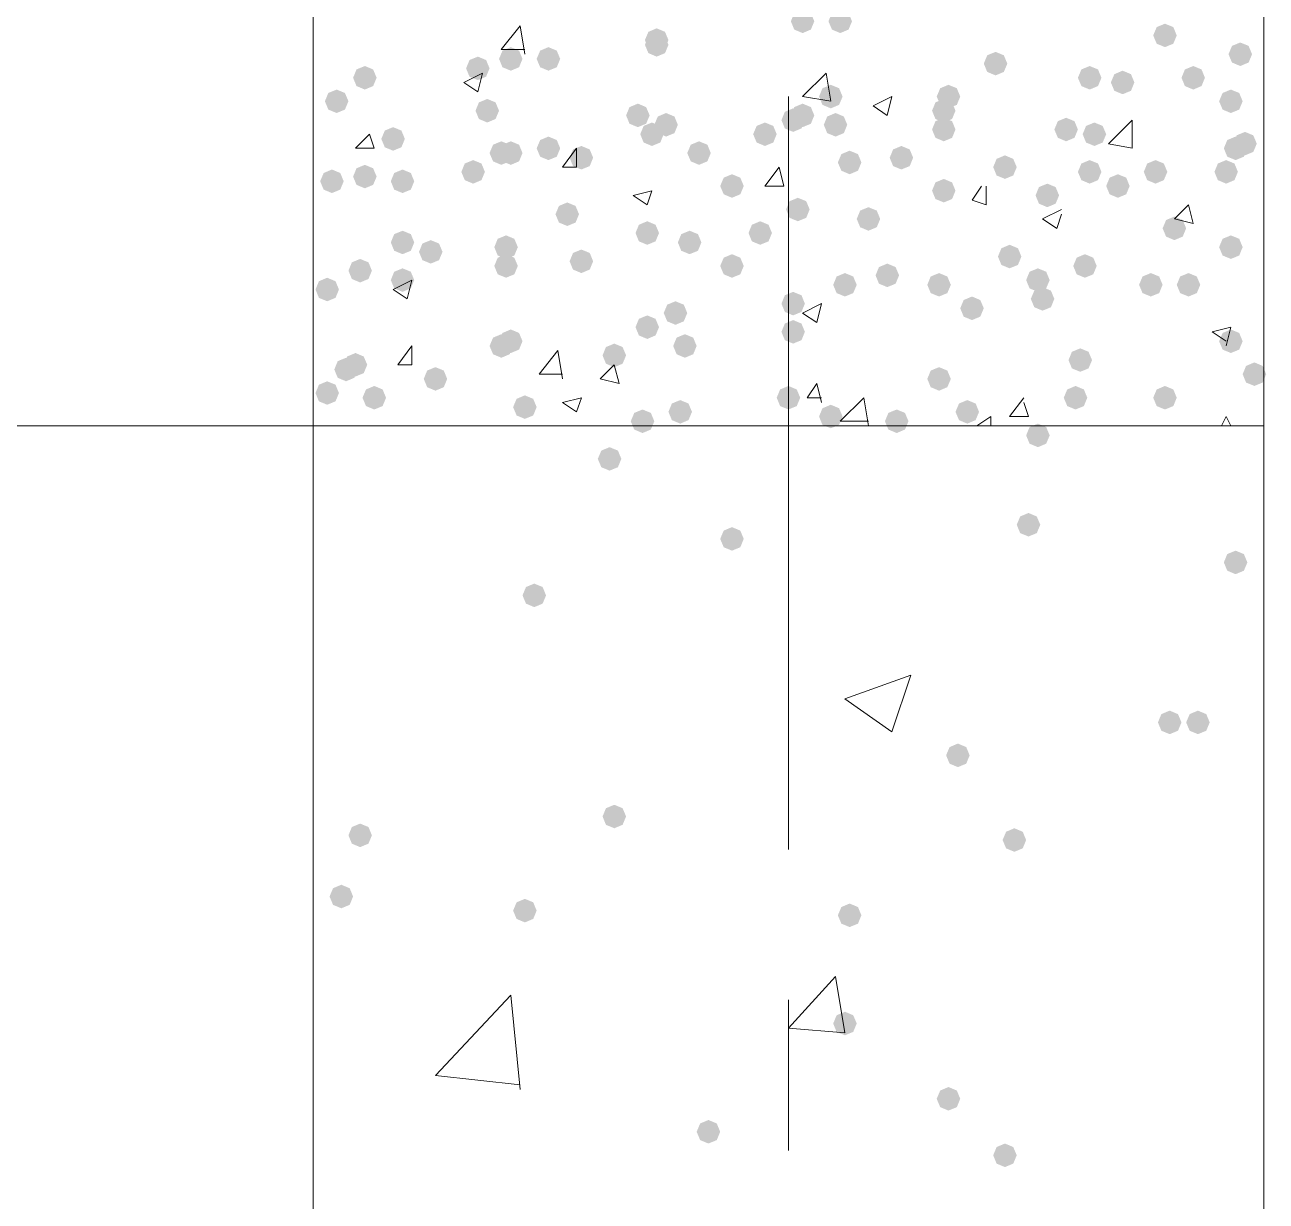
# Model space of a CAD drawing. Header units: millimetres. Extents: x 29 to 95071, y 20 to 67221.
# Drawn here: x 21604 to 22911, y 45487 to 46726 of the extents above; entities that cross this region are included whole.
import ezdxf

# ---------------------------------------------------------------- set-up
doc = ezdxf.new("R2010")
doc.units = ezdxf.units.MM

msp = doc.modelspace()

# ---------------------------------------------------------------- hatches: boundary and pattern name
h = msp.add_hatch(color=7)
h.dxf.hatch_style = 2
h.paths.add_polyline_path([(22422.8, 46717.8), (22414, 46721.5), (22410.4, 46730.2), (22414, 46739), (22422.8, 46742.6), (22431.5, 46739), (22435.1, 46730.2), (22431.5, 46721.5)])
h = msp.add_hatch(color=7)
h.dxf.hatch_style = 2
h.paths.add_polyline_path([(22462.4, 46717.8), (22453.7, 46721.5), (22450, 46730.2), (22453.7, 46739), (22462.4, 46742.6), (22471.2, 46739), (22474.8, 46730.2), (22471.2, 46721.5)])
h = msp.add_hatch(color=7)
h.dxf.hatch_style = 2
h.paths.add_polyline_path([(22269.1, 46698), (22260.4, 46701.6), (22256.7, 46710.4), (22260.4, 46719.1), (22269.1, 46722.8), (22277.9, 46719.1), (22281.5, 46710.4), (22277.9, 46701.6)])
h = msp.add_hatch(color=7)
h.dxf.hatch_style = 2
h.paths.add_polyline_path([(22804.4, 46703), (22795.7, 46706.6), (22792, 46715.3), (22795.7, 46724.1), (22804.4, 46727.7), (22813.2, 46724.1), (22816.8, 46715.3), (22813.2, 46706.6)])
h = msp.add_hatch(color=7)
h.dxf.hatch_style = 2
h.paths.add_polyline_path([(22269.1, 46693), (22260.4, 46696.7), (22256.7, 46705.4), (22260.4, 46714.2), (22269.1, 46717.8), (22277.9, 46714.2), (22281.5, 46705.4), (22277.9, 46696.7)])
h = msp.add_hatch(color=7)
h.dxf.hatch_style = 2
h.paths.add_polyline_path([(22115.5, 46678.2), (22106.7, 46681.8), (22103.1, 46690.6), (22106.7, 46699.3), (22115.5, 46703), (22124.2, 46699.3), (22127.8, 46690.6), (22124.2, 46681.8)])
h = msp.add_hatch(color=7)
h.dxf.hatch_style = 2
h.paths.add_polyline_path([(22155.1, 46678.2), (22146.4, 46681.8), (22142.7, 46690.6), (22146.4, 46699.3), (22155.1, 46703), (22163.9, 46699.3), (22167.5, 46690.6), (22163.9, 46681.8)])
h = msp.add_hatch(color=7)
h.dxf.hatch_style = 2
h.paths.add_polyline_path([(22626, 46673.2), (22617.2, 46676.9), (22613.6, 46685.6), (22617.2, 46694.4), (22626, 46698), (22634.7, 46694.4), (22638.4, 46685.6), (22634.7, 46676.9)])
h = msp.add_hatch(color=7)
h.dxf.hatch_style = 2
h.paths.add_polyline_path([(22883.7, 46683.1), (22875, 46686.8), (22871.3, 46695.5), (22875, 46704.3), (22883.7, 46707.9), (22892.5, 46704.3), (22896.1, 46695.5), (22892.5, 46686.8)])
h = msp.add_hatch(color=7)
h.dxf.hatch_style = 2
h.paths.add_polyline_path([(22080.8, 46668.3), (22072, 46671.9), (22068.4, 46680.6), (22072, 46689.4), (22080.8, 46693), (22089.5, 46689.4), (22093.1, 46680.6), (22089.5, 46671.9)])
h = msp.add_hatch(color=7)
h.dxf.hatch_style = 2
h.paths.add_polyline_path([(21961.8, 46658.3), (21953, 46662), (21949.4, 46670.7), (21953, 46679.5), (21961.8, 46683.1), (21970.5, 46679.5), (21974.2, 46670.7), (21970.5, 46662)])
h = msp.add_hatch(color=7)
h.dxf.hatch_style = 2
h.paths.add_polyline_path([(22725.1, 46658.3), (22716.4, 46662), (22712.7, 46670.7), (22716.4, 46679.5), (22725.1, 46683.1), (22733.9, 46679.5), (22737.5, 46670.7), (22733.9, 46662)])
h = msp.add_hatch(color=7)
h.dxf.hatch_style = 2
h.paths.add_polyline_path([(22759.8, 46653.4), (22751.1, 46657), (22747.4, 46665.8), (22751.1, 46674.5), (22759.8, 46678.2), (22768.6, 46674.5), (22772.2, 46665.8), (22768.6, 46657)])
h = msp.add_hatch(color=7)
h.dxf.hatch_style = 2
h.paths.add_polyline_path([(22834.2, 46658.3), (22825.4, 46662), (22821.8, 46670.7), (22825.4, 46679.5), (22834.2, 46683.1), (22842.9, 46679.5), (22846.5, 46670.7), (22842.9, 46662)])
h = msp.add_hatch(color=7)
h.dxf.hatch_style = 2
h.paths.add_polyline_path([(21932.1, 46633.6), (21923.3, 46637.2), (21919.7, 46646), (21923.3, 46654.7), (21932.1, 46658.3), (21940.8, 46654.7), (21944.5, 46646), (21940.8, 46637.2)])
h = msp.add_hatch(color=7)
h.dxf.hatch_style = 2
h.paths.add_polyline_path([(22452.5, 46638.5), (22443.7, 46642.2), (22440.1, 46650.9), (22443.7, 46659.7), (22452.5, 46663.3), (22461.2, 46659.7), (22464.9, 46650.9), (22461.2, 46642.2)])
h = msp.add_hatch(color=7)
h.dxf.hatch_style = 2
h.paths.add_polyline_path([(22576.4, 46638.5), (22567.7, 46642.2), (22564, 46650.9), (22567.7, 46659.7), (22576.4, 46663.3), (22585.2, 46659.7), (22588.8, 46650.9), (22585.2, 46642.2)])
h = msp.add_hatch(color=7)
h.dxf.hatch_style = 2
h.paths.add_polyline_path([(22873.8, 46633.6), (22865.1, 46637.2), (22861.4, 46646), (22865.1, 46654.7), (22873.8, 46658.3), (22882.6, 46654.7), (22886.2, 46646), (22882.6, 46637.2)])
h = msp.add_hatch(color=7)
h.dxf.hatch_style = 2
h.paths.add_polyline_path([(22090.7, 46623.6), (22081.9, 46627.3), (22078.3, 46636), (22081.9, 46644.8), (22090.7, 46648.4), (22099.4, 46644.8), (22103.1, 46636), (22099.4, 46627.3)])
h = msp.add_hatch(color=7)
h.dxf.hatch_style = 2
h.paths.add_polyline_path([(22571.5, 46623.6), (22562.7, 46627.3), (22559.1, 46636), (22562.7, 46644.8), (22571.5, 46648.4), (22580.2, 46644.8), (22583.8, 46636), (22580.2, 46627.3)])
h = msp.add_hatch(color=7)
h.dxf.hatch_style = 2
h.paths.add_polyline_path([(22249.3, 46618.7), (22240.5, 46622.3), (22236.9, 46631.1), (22240.5, 46639.8), (22249.3, 46643.5), (22258, 46639.8), (22261.7, 46631.1), (22258, 46622.3)])
h = msp.add_hatch(color=7)
h.dxf.hatch_style = 2
h.paths.add_polyline_path([(22279, 46608.8), (22270.3, 46612.4), (22266.6, 46621.2), (22270.3, 46629.9), (22279, 46633.6), (22287.8, 46629.9), (22291.4, 46621.2), (22287.8, 46612.4)])
h = msp.add_hatch(color=7)
h.dxf.hatch_style = 2
h.paths.add_polyline_path([(22412.8, 46613.7), (22404.1, 46617.4), (22400.5, 46626.1), (22404.1, 46634.9), (22412.8, 46638.5), (22421.6, 46634.9), (22425.2, 46626.1), (22421.6, 46617.4)])
h = msp.add_hatch(color=7)
h.dxf.hatch_style = 2
h.paths.add_polyline_path([(22422.8, 46618.7), (22414, 46622.3), (22410.4, 46631.1), (22414, 46639.8), (22422.8, 46643.5), (22431.5, 46639.8), (22435.1, 46631.1), (22431.5, 46622.3)])
h = msp.add_hatch(color=7)
h.dxf.hatch_style = 2
h.paths.add_polyline_path([(22457.5, 46608.8), (22448.7, 46612.4), (22445.1, 46621.2), (22448.7, 46629.9), (22457.5, 46633.6), (22466.2, 46629.9), (22469.8, 46621.2), (22466.2, 46612.4)])
h = msp.add_hatch(color=7)
h.dxf.hatch_style = 2
h.paths.add_polyline_path([(21991.5, 46593.9), (21982.8, 46597.5), (21979.1, 46606.3), (21982.8, 46615.1), (21991.5, 46618.7), (22000.3, 46615.1), (22003.9, 46606.3), (22000.3, 46597.5)])
h = msp.add_hatch(color=7)
h.dxf.hatch_style = 2
h.paths.add_polyline_path([(22264.1, 46598.9), (22255.4, 46602.5), (22251.8, 46611.3), (22255.4, 46620), (22264.1, 46623.6), (22272.9, 46620), (22276.5, 46611.3), (22272.9, 46602.5)])
h = msp.add_hatch(color=7)
h.dxf.hatch_style = 2
h.paths.add_polyline_path([(22383.1, 46598.9), (22374.4, 46602.5), (22370.7, 46611.3), (22374.4, 46620), (22383.1, 46623.6), (22391.9, 46620), (22395.5, 46611.3), (22391.9, 46602.5)])
h = msp.add_hatch(color=7)
h.dxf.hatch_style = 2
h.paths.add_polyline_path([(22571.5, 46603.8), (22562.7, 46607.5), (22559.1, 46616.2), (22562.7, 46625), (22571.5, 46628.6), (22580.2, 46625), (22583.8, 46616.2), (22580.2, 46607.5)])
h = msp.add_hatch(color=7)
h.dxf.hatch_style = 2
h.paths.add_polyline_path([(22700.3, 46603.8), (22691.6, 46607.5), (22687.9, 46616.2), (22691.6, 46625), (22700.3, 46628.6), (22709.1, 46625), (22712.7, 46616.2), (22709.1, 46607.5)])
h = msp.add_hatch(color=7)
h.dxf.hatch_style = 2
h.paths.add_polyline_path([(22730.1, 46598.9), (22721.3, 46602.5), (22717.7, 46611.3), (22721.3, 46620), (22730.1, 46623.6), (22738.8, 46620), (22742.5, 46611.3), (22738.8, 46602.5)])
h = msp.add_hatch(color=7)
h.dxf.hatch_style = 2
h.paths.add_polyline_path([(22155.1, 46584), (22146.4, 46587.6), (22142.7, 46596.4), (22146.4, 46605.1), (22155.1, 46608.8), (22163.9, 46605.1), (22167.5, 46596.4), (22163.9, 46587.6)])
h = msp.add_hatch(color=7)
h.dxf.hatch_style = 2
h.paths.add_polyline_path([(22878.8, 46584), (22870, 46587.6), (22866.4, 46596.4), (22870, 46605.1), (22878.8, 46608.8), (22887.5, 46605.1), (22891.2, 46596.4), (22887.5, 46587.6)])
h = msp.add_hatch(color=7)
h.dxf.hatch_style = 2
h.paths.add_polyline_path([(22888.7, 46589), (22879.9, 46592.6), (22876.3, 46601.3), (22879.9, 46610.1), (22888.7, 46613.7), (22897.4, 46610.1), (22901.1, 46601.3), (22897.4, 46592.6)])
h = msp.add_hatch(color=7)
h.dxf.hatch_style = 2
h.paths.add_polyline_path([(22105.5, 46579), (22096.8, 46582.7), (22093.1, 46591.4), (22096.8, 46600.2), (22105.5, 46603.8), (22114.3, 46600.2), (22117.9, 46591.4), (22114.3, 46582.7)])
h = msp.add_hatch(color=7)
h.dxf.hatch_style = 2
h.paths.add_polyline_path([(22115.5, 46579), (22106.7, 46582.7), (22103.1, 46591.4), (22106.7, 46600.2), (22115.5, 46603.8), (22124.2, 46600.2), (22127.8, 46591.4), (22124.2, 46582.7)])
h = msp.add_hatch(color=7)
h.dxf.hatch_style = 2
h.paths.add_polyline_path([(22189.8, 46574.1), (22181, 46577.7), (22177.4, 46586.5), (22181, 46595.2), (22189.8, 46598.9), (22198.6, 46595.2), (22202.2, 46586.5), (22198.6, 46577.7)])
h = msp.add_hatch(color=7)
h.dxf.hatch_style = 2
h.paths.add_polyline_path([(22313.7, 46579), (22305, 46582.7), (22301.3, 46591.4), (22305, 46600.2), (22313.7, 46603.8), (22322.5, 46600.2), (22326.1, 46591.4), (22322.5, 46582.7)])
h = msp.add_hatch(color=7)
h.dxf.hatch_style = 2
h.paths.add_polyline_path([(22472.3, 46569.1), (22463.6, 46572.8), (22459.9, 46581.5), (22463.6, 46590.3), (22472.3, 46593.9), (22481.1, 46590.3), (22484.7, 46581.5), (22481.1, 46572.8)])
h = msp.add_hatch(color=7)
h.dxf.hatch_style = 2
h.paths.add_polyline_path([(22526.8, 46574.1), (22518.1, 46577.7), (22514.5, 46586.5), (22518.1, 46595.2), (22526.8, 46598.9), (22535.6, 46595.2), (22539.2, 46586.5), (22535.6, 46577.7)])
h = msp.add_hatch(color=7)
h.dxf.hatch_style = 2
h.paths.add_polyline_path([(21961.8, 46554.3), (21953, 46557.9), (21949.4, 46566.6), (21953, 46575.4), (21961.8, 46579), (21970.5, 46575.4), (21974.2, 46566.6), (21970.5, 46557.9)])
h = msp.add_hatch(color=7)
h.dxf.hatch_style = 2
h.paths.add_polyline_path([(22075.8, 46559.2), (22067, 46562.9), (22063.4, 46571.6), (22067, 46580.4), (22075.8, 46584), (22084.6, 46580.4), (22088.2, 46571.6), (22084.6, 46562.9)])
h = msp.add_hatch(color=7)
h.dxf.hatch_style = 2
h.paths.add_polyline_path([(22635.9, 46564.2), (22627.1, 46567.8), (22623.5, 46576.6), (22627.1, 46585.3), (22635.9, 46589), (22644.6, 46585.3), (22648.3, 46576.6), (22644.6, 46567.8)])
h = msp.add_hatch(color=7)
h.dxf.hatch_style = 2
h.paths.add_polyline_path([(22725.1, 46559.2), (22716.4, 46562.9), (22712.7, 46571.6), (22716.4, 46580.4), (22725.1, 46584), (22733.9, 46580.4), (22737.5, 46571.6), (22733.9, 46562.9)])
h = msp.add_hatch(color=7)
h.dxf.hatch_style = 2
h.paths.add_polyline_path([(22794.5, 46559.2), (22785.7, 46562.9), (22782.1, 46571.6), (22785.7, 46580.4), (22794.5, 46584), (22803.2, 46580.4), (22806.9, 46571.6), (22803.2, 46562.9)])
h = msp.add_hatch(color=7)
h.dxf.hatch_style = 2
h.paths.add_polyline_path([(22868.8, 46559.2), (22860.1, 46562.9), (22856.5, 46571.6), (22860.1, 46580.4), (22868.8, 46584), (22877.6, 46580.4), (22881.2, 46571.6), (22877.6, 46562.9)])
h = msp.add_hatch(color=7)
h.dxf.hatch_style = 2
h.paths.add_polyline_path([(21927.1, 46549.3), (21918.4, 46552.9), (21914.7, 46561.7), (21918.4, 46570.4), (21927.1, 46574.1), (21935.9, 46570.4), (21939.5, 46561.7), (21935.9, 46552.9)])
h = msp.add_hatch(color=7)
h.dxf.hatch_style = 2
h.paths.add_polyline_path([(22001.5, 46549.3), (21992.7, 46552.9), (21989.1, 46561.7), (21992.7, 46570.4), (22001.5, 46574.1), (22010.2, 46570.4), (22013.8, 46561.7), (22010.2, 46552.9)])
h = msp.add_hatch(color=7)
h.dxf.hatch_style = 2
h.paths.add_polyline_path([(22348.4, 46544.3), (22339.7, 46548), (22336, 46556.7), (22339.7, 46565.5), (22348.4, 46569.1), (22357.2, 46565.5), (22360.8, 46556.7), (22357.2, 46548)])
h = msp.add_hatch(color=7)
h.dxf.hatch_style = 2
h.paths.add_polyline_path([(22754.8, 46544.3), (22746.1, 46548), (22742.5, 46556.7), (22746.1, 46565.5), (22754.8, 46569.1), (22763.6, 46565.5), (22767.2, 46556.7), (22763.6, 46548)])
h = msp.add_hatch(color=7)
h.dxf.hatch_style = 2
h.paths.add_polyline_path([(22571.5, 46539.4), (22562.7, 46543), (22559.1, 46551.8), (22562.7, 46560.5), (22571.5, 46564.2), (22580.2, 46560.5), (22583.8, 46551.8), (22580.2, 46543)])
h = msp.add_hatch(color=7)
h.dxf.hatch_style = 2
h.paths.add_polyline_path([(22680.5, 46534.4), (22671.7, 46538.1), (22668.1, 46546.8), (22671.7, 46555.6), (22680.5, 46559.2), (22689.2, 46555.6), (22692.9, 46546.8), (22689.2, 46538.1)])
h = msp.add_hatch(color=7)
h.dxf.hatch_style = 2
h.paths.add_polyline_path([(22417.8, 46519.6), (22409, 46523.2), (22405.4, 46532), (22409, 46540.7), (22417.8, 46544.3), (22426.6, 46540.7), (22430.2, 46532), (22426.6, 46523.2)])
h = msp.add_hatch(color=7)
h.dxf.hatch_style = 2
h.paths.add_polyline_path([(22174.9, 46514.6), (22166.2, 46518.2), (22162.5, 46527), (22166.2, 46535.7), (22174.9, 46539.4), (22183.7, 46535.7), (22187.3, 46527), (22183.7, 46518.2)])
h = msp.add_hatch(color=7)
h.dxf.hatch_style = 2
h.paths.add_polyline_path([(22492.1, 46509.6), (22483.4, 46513.3), (22479.8, 46522), (22483.4, 46530.8), (22492.1, 46534.4), (22500.9, 46530.8), (22504.5, 46522), (22500.9, 46513.3)])
h = msp.add_hatch(color=7)
h.dxf.hatch_style = 2
h.paths.add_polyline_path([(22259.2, 46494.8), (22250.4, 46498.4), (22246.8, 46507.2), (22250.4, 46515.9), (22259.2, 46519.6), (22267.9, 46515.9), (22271.6, 46507.2), (22267.9, 46498.4)])
h = msp.add_hatch(color=7)
h.dxf.hatch_style = 2
h.paths.add_polyline_path([(22378.1, 46494.8), (22369.4, 46498.4), (22365.8, 46507.2), (22369.4, 46515.9), (22378.1, 46519.6), (22386.9, 46515.9), (22390.5, 46507.2), (22386.9, 46498.4)])
h = msp.add_hatch(color=7)
h.dxf.hatch_style = 2
h.paths.add_polyline_path([(22814.3, 46499.7), (22805.6, 46503.4), (22801.9, 46512.1), (22805.6, 46520.9), (22814.3, 46524.5), (22823.1, 46520.9), (22826.7, 46512.1), (22823.1, 46503.4)])
h = msp.add_hatch(color=7)
h.dxf.hatch_style = 2
h.paths.add_polyline_path([(22001.5, 46484.9), (21992.7, 46488.5), (21989.1, 46497.3), (21992.7, 46506), (22001.5, 46509.6), (22010.2, 46506), (22013.8, 46497.3), (22010.2, 46488.5)])
h = msp.add_hatch(color=7)
h.dxf.hatch_style = 2
h.paths.add_polyline_path([(22110.5, 46479.9), (22101.7, 46483.5), (22098.1, 46492.3), (22101.7, 46501.1), (22110.5, 46504.7), (22119.2, 46501.1), (22122.9, 46492.3), (22119.2, 46483.5)])
h = msp.add_hatch(color=7)
h.dxf.hatch_style = 2
h.paths.add_polyline_path([(22303.8, 46484.9), (22295, 46488.5), (22291.4, 46497.3), (22295, 46506), (22303.8, 46509.6), (22312.6, 46506), (22316.2, 46497.3), (22312.6, 46488.5)])
h = msp.add_hatch(color=7)
h.dxf.hatch_style = 2
h.paths.add_polyline_path([(22873.8, 46479.9), (22865.1, 46483.5), (22861.4, 46492.3), (22865.1, 46501.1), (22873.8, 46504.7), (22882.6, 46501.1), (22886.2, 46492.3), (22882.6, 46483.5)])
h = msp.add_hatch(color=7)
h.dxf.hatch_style = 2
h.paths.add_polyline_path([(22031.2, 46475), (22022.4, 46478.6), (22018.8, 46487.3), (22022.4, 46496.1), (22031.2, 46499.7), (22039.9, 46496.1), (22043.6, 46487.3), (22039.9, 46478.6)])
h = msp.add_hatch(color=7)
h.dxf.hatch_style = 2
h.paths.add_polyline_path([(22189.8, 46465), (22181, 46468.7), (22177.4, 46477.4), (22181, 46486.2), (22189.8, 46489.8), (22198.6, 46486.2), (22202.2, 46477.4), (22198.6, 46468.7)])
h = msp.add_hatch(color=7)
h.dxf.hatch_style = 2
h.paths.add_polyline_path([(22640.8, 46470), (22632.1, 46473.6), (22628.5, 46482.4), (22632.1, 46491.1), (22640.8, 46494.8), (22649.6, 46491.1), (22653.2, 46482.4), (22649.6, 46473.6)])
h = msp.add_hatch(color=7)
h.dxf.hatch_style = 2
h.paths.add_polyline_path([(21956.8, 46455.1), (21948.1, 46458.8), (21944.5, 46467.5), (21948.1, 46476.3), (21956.8, 46479.9), (21965.6, 46476.3), (21969.2, 46467.5), (21965.6, 46458.8)])
h = msp.add_hatch(color=7)
h.dxf.hatch_style = 2
h.paths.add_polyline_path([(22110.5, 46460.1), (22101.7, 46463.7), (22098.1, 46472.5), (22101.7, 46481.2), (22110.5, 46484.9), (22119.2, 46481.2), (22122.9, 46472.5), (22119.2, 46463.7)])
h = msp.add_hatch(color=7)
h.dxf.hatch_style = 2
h.paths.add_polyline_path([(22348.4, 46460.1), (22339.7, 46463.7), (22336, 46472.5), (22339.7, 46481.2), (22348.4, 46484.9), (22357.2, 46481.2), (22360.8, 46472.5), (22357.2, 46463.7)])
h = msp.add_hatch(color=7)
h.dxf.hatch_style = 2
h.paths.add_polyline_path([(22512, 46450.2), (22503.2, 46453.8), (22499.6, 46462.6), (22503.2, 46471.3), (22512, 46475), (22520.7, 46471.3), (22524.4, 46462.6), (22520.7, 46453.8)])
h = msp.add_hatch(color=7)
h.dxf.hatch_style = 2
h.paths.add_polyline_path([(22720.1, 46460.1), (22711.4, 46463.7), (22707.8, 46472.5), (22711.4, 46481.2), (22720.1, 46484.9), (22728.9, 46481.2), (22732.5, 46472.5), (22728.9, 46463.7)])
h = msp.add_hatch(color=7)
h.dxf.hatch_style = 2
h.paths.add_polyline_path([(22001.5, 46445.2), (21992.7, 46448.9), (21989.1, 46457.6), (21992.7, 46466.4), (22001.5, 46470), (22010.2, 46466.4), (22013.8, 46457.6), (22010.2, 46448.9)])
h = msp.add_hatch(color=7)
h.dxf.hatch_style = 2
h.paths.add_polyline_path([(22467.4, 46440.3), (22458.6, 46443.9), (22455, 46452.6), (22458.6, 46461.4), (22467.4, 46465), (22476.1, 46461.4), (22479.8, 46452.6), (22476.1, 46443.9)])
h = msp.add_hatch(color=7)
h.dxf.hatch_style = 2
h.paths.add_polyline_path([(22566.5, 46440.3), (22557.7, 46443.9), (22554.1, 46452.6), (22557.7, 46461.4), (22566.5, 46465), (22575.2, 46461.4), (22578.9, 46452.6), (22575.2, 46443.9)])
h = msp.add_hatch(color=7)
h.dxf.hatch_style = 2
h.paths.add_polyline_path([(22670.6, 46445.2), (22661.8, 46448.9), (22658.2, 46457.6), (22661.8, 46466.4), (22670.6, 46470), (22679.3, 46466.4), (22683, 46457.6), (22679.3, 46448.9)])
h = msp.add_hatch(color=7)
h.dxf.hatch_style = 2
h.paths.add_polyline_path([(22789.5, 46440.3), (22780.8, 46443.9), (22777.1, 46452.6), (22780.8, 46461.4), (22789.5, 46465), (22798.3, 46461.4), (22801.9, 46452.6), (22798.3, 46443.9)])
h = msp.add_hatch(color=7)
h.dxf.hatch_style = 2
h.paths.add_polyline_path([(22829.2, 46440.3), (22820.4, 46443.9), (22816.8, 46452.6), (22820.4, 46461.4), (22829.2, 46465), (22837.9, 46461.4), (22841.6, 46452.6), (22837.9, 46443.9)])
h = msp.add_hatch(color=7)
h.dxf.hatch_style = 2
h.paths.add_polyline_path([(21922.1, 46435.3), (21913.4, 46438.9), (21909.8, 46447.7), (21913.4, 46456.4), (21922.1, 46460.1), (21930.9, 46456.4), (21934.5, 46447.7), (21930.9, 46438.9)])
h = msp.add_hatch(color=7)
h.dxf.hatch_style = 2
h.paths.add_polyline_path([(22675.5, 46425.4), (22666.8, 46429), (22663.1, 46437.8), (22666.8, 46446.5), (22675.5, 46450.2), (22684.3, 46446.5), (22687.9, 46437.8), (22684.3, 46429)])
h = msp.add_hatch(color=7)
h.dxf.hatch_style = 2
h.paths.add_polyline_path([(22288.9, 46410.5), (22280.2, 46414.2), (22276.5, 46422.9), (22280.2, 46431.7), (22288.9, 46435.3), (22297.7, 46431.7), (22301.3, 46422.9), (22297.7, 46414.2)])
h = msp.add_hatch(color=7)
h.dxf.hatch_style = 2
h.paths.add_polyline_path([(22412.8, 46420.4), (22404.1, 46424.1), (22400.5, 46432.8), (22404.1, 46441.6), (22412.8, 46445.2), (22421.6, 46441.6), (22425.2, 46432.8), (22421.6, 46424.1)])
h = msp.add_hatch(color=7)
h.dxf.hatch_style = 2
h.paths.add_polyline_path([(22601.2, 46415.5), (22592.4, 46419.1), (22588.8, 46427.9), (22592.4, 46436.6), (22601.2, 46440.3), (22609.9, 46436.6), (22613.6, 46427.9), (22609.9, 46419.1)])
h = msp.add_hatch(color=7)
h.dxf.hatch_style = 2
h.paths.add_polyline_path([(22259.2, 46395.6), (22250.4, 46399.3), (22246.8, 46408), (22250.4, 46416.8), (22259.2, 46420.4), (22267.9, 46416.8), (22271.6, 46408), (22267.9, 46399.3)])
h = msp.add_hatch(color=7)
h.dxf.hatch_style = 2
h.paths.add_polyline_path([(22412.8, 46390.7), (22404.1, 46394.3), (22400.5, 46403.1), (22404.1, 46411.8), (22412.8, 46415.5), (22421.6, 46411.8), (22425.2, 46403.1), (22421.6, 46394.3)])
h = msp.add_hatch(color=7)
h.dxf.hatch_style = 2
h.paths.add_polyline_path([(22105.5, 46375.8), (22096.8, 46379.5), (22093.1, 46388.2), (22096.8, 46397), (22105.5, 46400.6), (22114.3, 46397), (22117.9, 46388.2), (22114.3, 46379.5)])
h = msp.add_hatch(color=7)
h.dxf.hatch_style = 2
h.paths.add_polyline_path([(22115.5, 46380.8), (22106.7, 46384.4), (22103.1, 46393.2), (22106.7, 46401.9), (22115.5, 46405.6), (22124.2, 46401.9), (22127.8, 46393.2), (22124.2, 46384.4)])
h = msp.add_hatch(color=7)
h.dxf.hatch_style = 2
h.paths.add_polyline_path([(22298.8, 46375.8), (22290.1, 46379.5), (22286.5, 46388.2), (22290.1, 46397), (22298.8, 46400.6), (22307.6, 46397), (22311.2, 46388.2), (22307.6, 46379.5)])
h = msp.add_hatch(color=7)
h.dxf.hatch_style = 2
h.paths.add_polyline_path([(22873.8, 46380.8), (22865.1, 46384.4), (22861.4, 46393.2), (22865.1, 46401.9), (22873.8, 46405.6), (22882.6, 46401.9), (22886.2, 46393.2), (22882.6, 46384.4)])
h = msp.add_hatch(color=7)
h.dxf.hatch_style = 2
h.paths.add_polyline_path([(22224.5, 46365.9), (22215.7, 46369.5), (22212.1, 46378.3), (22215.7, 46387.1), (22224.5, 46390.7), (22233.2, 46387.1), (22236.9, 46378.3), (22233.2, 46369.5)])
h = msp.add_hatch(color=7)
h.dxf.hatch_style = 2
h.paths.add_polyline_path([(22715.2, 46361), (22706.4, 46364.6), (22702.8, 46373.3), (22706.4, 46382.1), (22715.2, 46385.7), (22723.9, 46382.1), (22727.6, 46373.3), (22723.9, 46364.6)])
h = msp.add_hatch(color=7)
h.dxf.hatch_style = 2
h.paths.add_polyline_path([(21942, 46351), (21933.2, 46354.7), (21929.6, 46363.4), (21933.2, 46372.2), (21942, 46375.8), (21950.7, 46372.2), (21954.4, 46363.4), (21950.7, 46354.7)])
h = msp.add_hatch(color=7)
h.dxf.hatch_style = 2
h.paths.add_polyline_path([(21951.9, 46356), (21943.1, 46359.6), (21939.5, 46368.4), (21943.1, 46377.1), (21951.9, 46380.8), (21960.6, 46377.1), (21964.3, 46368.4), (21960.6, 46359.6)])
h = msp.add_hatch(color=7)
h.dxf.hatch_style = 2
h.paths.add_polyline_path([(22898.6, 46346.1), (22889.8, 46349.7), (22886.2, 46358.5), (22889.8, 46367.2), (22898.6, 46370.9), (22907.3, 46367.2), (22911, 46358.5), (22907.3, 46349.7)])
h = msp.add_hatch(color=7)
h.dxf.hatch_style = 2
h.paths.add_polyline_path([(22036.1, 46341.1), (22027.4, 46344.8), (22023.8, 46353.5), (22027.4, 46362.3), (22036.1, 46365.9), (22044.9, 46362.3), (22048.5, 46353.5), (22044.9, 46344.8)])
h = msp.add_hatch(color=7)
h.dxf.hatch_style = 2
h.paths.add_polyline_path([(22566.5, 46341.1), (22557.7, 46344.8), (22554.1, 46353.5), (22557.7, 46362.3), (22566.5, 46365.9), (22575.2, 46362.3), (22578.9, 46353.5), (22575.2, 46344.8)])
h = msp.add_hatch(color=7)
h.dxf.hatch_style = 2
h.paths.add_polyline_path([(21922.1, 46326.3), (21913.4, 46329.9), (21909.8, 46338.6), (21913.4, 46347.4), (21922.1, 46351), (21930.9, 46347.4), (21934.5, 46338.6), (21930.9, 46329.9)])
h = msp.add_hatch(color=7)
h.dxf.hatch_style = 2
h.paths.add_polyline_path([(21971.7, 46321.3), (21963, 46324.9), (21959.3, 46333.7), (21963, 46342.4), (21971.7, 46346.1), (21980.5, 46342.4), (21984.1, 46333.7), (21980.5, 46324.9)])
h = msp.add_hatch(color=7)
h.dxf.hatch_style = 2
h.paths.add_polyline_path([(22407.9, 46321.3), (22399.1, 46324.9), (22395.5, 46333.7), (22399.1, 46342.4), (22407.9, 46346.1), (22416.6, 46342.4), (22420.3, 46333.7), (22416.6, 46324.9)])
h = msp.add_hatch(color=7)
h.dxf.hatch_style = 2
h.paths.add_polyline_path([(22710.2, 46321.3), (22701.5, 46324.9), (22697.8, 46333.7), (22701.5, 46342.4), (22710.2, 46346.1), (22719, 46342.4), (22722.6, 46333.7), (22719, 46324.9)])
h = msp.add_hatch(color=7)
h.dxf.hatch_style = 2
h.paths.add_polyline_path([(22804.4, 46321.3), (22795.7, 46324.9), (22792, 46333.7), (22795.7, 46342.4), (22804.4, 46346.1), (22813.2, 46342.4), (22816.8, 46333.7), (22813.2, 46324.9)])
h = msp.add_hatch(color=7)
h.dxf.hatch_style = 2
h.paths.add_polyline_path([(22130.3, 46311.4), (22121.6, 46315), (22117.9, 46323.8), (22121.6, 46332.5), (22130.3, 46336.2), (22139.1, 46332.5), (22142.7, 46323.8), (22139.1, 46315)])
h = msp.add_hatch(color=7)
h.dxf.hatch_style = 2
h.paths.add_polyline_path([(22293.9, 46306.4), (22285.1, 46310.1), (22281.5, 46318.8), (22285.1, 46327.6), (22293.9, 46331.2), (22302.6, 46327.6), (22306.3, 46318.8), (22302.6, 46310.1)])
h = msp.add_hatch(color=7)
h.dxf.hatch_style = 2
h.paths.add_polyline_path([(22596.2, 46306.4), (22587.5, 46310.1), (22583.8, 46318.8), (22587.5, 46327.6), (22596.2, 46331.2), (22605, 46327.6), (22608.6, 46318.8), (22605, 46310.1)])
h = msp.add_hatch(color=7)
h.dxf.hatch_style = 2
h.paths.add_polyline_path([(22254.2, 46296.5), (22245.5, 46300.2), (22241.8, 46308.9), (22245.5, 46317.7), (22254.2, 46321.3), (22263, 46317.7), (22266.6, 46308.9), (22263, 46300.2)])
h = msp.add_hatch(color=7)
h.dxf.hatch_style = 2
h.paths.add_polyline_path([(22452.5, 46301.5), (22443.7, 46305.1), (22440.1, 46313.9), (22443.7, 46322.6), (22452.5, 46326.3), (22461.2, 46322.6), (22464.9, 46313.9), (22461.2, 46305.1)])
h = msp.add_hatch(color=7)
h.dxf.hatch_style = 2
h.paths.add_polyline_path([(22521.9, 46296.5), (22513.1, 46300.2), (22509.5, 46308.9), (22513.1, 46317.7), (22521.9, 46321.3), (22530.6, 46317.7), (22534.3, 46308.9), (22530.6, 46300.2)])
h = msp.add_hatch(color=7)
h.dxf.hatch_style = 2
h.paths.add_polyline_path([(22670.6, 46281.6), (22661.8, 46285.3), (22658.2, 46294), (22661.8, 46302.8), (22670.6, 46306.4), (22679.3, 46302.8), (22683, 46294), (22679.3, 46285.3)])
h = msp.add_hatch(color=7)
h.dxf.hatch_style = 2
h.paths.add_polyline_path([(22219.5, 46256.9), (22210.8, 46260.5), (22207.1, 46269.3), (22210.8, 46278), (22219.5, 46281.6), (22228.3, 46278), (22231.9, 46269.3), (22228.3, 46260.5)])
h = msp.add_hatch(color=7)
h.dxf.hatch_style = 2
h.paths.add_polyline_path([(22660.7, 46187.5), (22651.9, 46191.1), (22648.3, 46199.9), (22651.9, 46208.6), (22660.7, 46212.3), (22669.4, 46208.6), (22673.1, 46199.9), (22669.4, 46191.1)])
h = msp.add_hatch(color=7)
h.dxf.hatch_style = 2
h.paths.add_polyline_path([(22348.4, 46172.6), (22339.7, 46176.2), (22336, 46185), (22339.7, 46193.7), (22348.4, 46197.4), (22357.2, 46193.7), (22360.8, 46185), (22357.2, 46176.2)])
h = msp.add_hatch(color=7)
h.dxf.hatch_style = 2
h.paths.add_polyline_path([(22878.8, 46147.8), (22870, 46151.5), (22866.4, 46160.2), (22870, 46169), (22878.8, 46172.6), (22887.5, 46169), (22891.2, 46160.2), (22887.5, 46151.5)])
h = msp.add_hatch(color=7)
h.dxf.hatch_style = 2
h.paths.add_polyline_path([(22140.2, 46113.1), (22131.5, 46116.8), (22127.8, 46125.5), (22131.5, 46134.3), (22140.2, 46137.9), (22149, 46134.3), (22152.6, 46125.5), (22149, 46116.8)])
h = msp.add_hatch(color=7)
h.dxf.hatch_style = 2
h.paths.add_polyline_path([(22809.4, 45979.3), (22800.6, 45982.9), (22797, 45991.7), (22800.6, 46000.4), (22809.4, 46004.1), (22818.1, 46000.4), (22821.8, 45991.7), (22818.1, 45982.9)])
h = msp.add_hatch(color=7)
h.dxf.hatch_style = 2
h.paths.add_polyline_path([(22839.1, 45979.3), (22830.4, 45982.9), (22826.7, 45991.7), (22830.4, 46000.4), (22839.1, 46004.1), (22847.9, 46000.4), (22851.5, 45991.7), (22847.9, 45982.9)])
h = msp.add_hatch(color=7)
h.dxf.hatch_style = 2
h.paths.add_polyline_path([(22586.3, 45944.6), (22577.6, 45948.2), (22573.9, 45957), (22577.6, 45965.7), (22586.3, 45969.4), (22595.1, 45965.7), (22598.7, 45957), (22595.1, 45948.2)])
h = msp.add_hatch(color=7)
h.dxf.hatch_style = 2
h.paths.add_polyline_path([(22224.5, 45880.2), (22215.7, 45883.8), (22212.1, 45892.6), (22215.7, 45901.3), (22224.5, 45904.9), (22233.2, 45901.3), (22236.9, 45892.6), (22233.2, 45883.8)])
h = msp.add_hatch(color=7)
h.dxf.hatch_style = 2
h.paths.add_polyline_path([(21956.8, 45860.3), (21948.1, 45864), (21944.5, 45872.7), (21948.1, 45881.5), (21956.8, 45885.1), (21965.6, 45881.5), (21969.2, 45872.7), (21965.6, 45864)])
h = msp.add_hatch(color=7)
h.dxf.hatch_style = 2
h.paths.add_polyline_path([(22645.8, 45855.4), (22637.1, 45859), (22633.4, 45867.8), (22637.1, 45876.5), (22645.8, 45880.2), (22654.6, 45876.5), (22658.2, 45867.8), (22654.6, 45859)])
h = msp.add_hatch(color=7)
h.dxf.hatch_style = 2
h.paths.add_polyline_path([(21937, 45795.9), (21928.3, 45799.5), (21924.6, 45808.3), (21928.3, 45817), (21937, 45820.7), (21945.8, 45817), (21949.4, 45808.3), (21945.8, 45799.5)])
h = msp.add_hatch(color=7)
h.dxf.hatch_style = 2
h.paths.add_polyline_path([(22130.3, 45781), (22121.6, 45784.7), (22117.9, 45793.4), (22121.6, 45802.2), (22130.3, 45805.8), (22139.1, 45802.2), (22142.7, 45793.4), (22139.1, 45784.7)])
h = msp.add_hatch(color=7)
h.dxf.hatch_style = 2
h.paths.add_polyline_path([(22472.3, 45776.1), (22463.6, 45779.7), (22459.9, 45788.5), (22463.6, 45797.2), (22472.3, 45800.9), (22481.1, 45797.2), (22484.7, 45788.5), (22481.1, 45779.7)])
h = msp.add_hatch(color=7)
h.dxf.hatch_style = 2
h.paths.add_polyline_path([(22467.4, 45662.1), (22458.6, 45665.7), (22455, 45674.5), (22458.6, 45683.2), (22467.4, 45686.9), (22476.1, 45683.2), (22479.8, 45674.5), (22476.1, 45665.7)])
h = msp.add_hatch(color=7)
h.dxf.hatch_style = 2
h.paths.add_polyline_path([(22576.4, 45582.8), (22567.7, 45586.4), (22564, 45595.2), (22567.7, 45603.9), (22576.4, 45607.6), (22585.2, 45603.9), (22588.8, 45595.2), (22585.2, 45586.4)])
h = msp.add_hatch(color=7)
h.dxf.hatch_style = 2
h.paths.add_polyline_path([(22323.6, 45548.1), (22314.9, 45551.7), (22311.2, 45560.5), (22314.9, 45569.2), (22323.6, 45572.9), (22332.4, 45569.2), (22336, 45560.5), (22332.4, 45551.7)])
h = msp.add_hatch(color=7)
h.dxf.hatch_style = 2
h.paths.add_polyline_path([(22635.9, 45523.3), (22627.1, 45526.9), (22623.5, 45535.7), (22627.1, 45544.4), (22635.9, 45548.1), (22644.6, 45544.4), (22648.3, 45535.7), (22644.6, 45526.9)])

# ---------------------------------------------------------------- linework, layer by layer
at = {"color": 7, "lineweight": 0}
for points in [[(21907.3, 42903.8), (21907.3, 46903.7)], [(22908.5, 42903.8), (22908.5, 46903.7)], [(22105.5, 46700.5), (22125.4, 46725.3)], [(22130.3, 46695.5), (22125.4, 46725.3)], [(22105.5, 46700.5), (22130.3, 46700.5)], [(22065.9, 46665.8), (22085.7, 46675.7)], [(22080.8, 46655.9), (22085.7, 46675.7)], [(22422.8, 46650.9), (22447.5, 46675.7)], [(22452.5, 46646), (22447.5, 46675.7)], [(22065.9, 46665.8), (22080.8, 46655.9)], [(22407.9, 45857.9), (22407.9, 46650.9)], [(22422.8, 46650.9), (22452.5, 46646)], [(22497.1, 46641), (22516.9, 46650.9)], [(22512, 46631.1), (22516.9, 46650.9)], [(22497.1, 46641), (22512, 46631.1)], [(22744.9, 46601.3), (22769.7, 46626.1)], [(22769.7, 46596.4), (22769.7, 46626.1)], [(21951.9, 46596.4), (21966.8, 46611.3)], [(21971.7, 46596.4), (21966.8, 46611.3)], [(21951.9, 46596.4), (21971.7, 46596.4)], [(22170, 46576.6), (22184.8, 46596.4)], [(22184.8, 46576.6), (22184.8, 46596.4)], [(22744.9, 46601.3), (22769.7, 46596.4)], [(22170, 46576.6), (22184.8, 46576.6)], [(22383.1, 46556.7), (22398, 46576.6)], [(22402.9, 46556.7), (22398, 46576.6)], [(22383.1, 46556.7), (22402.9, 46556.7)], [(22601.2, 46541.9), (22611.1, 46556.7)], [(22616.1, 46536.9), (22616.1, 46556.7)], [(22244.3, 46546.8), (22264.1, 46551.8)], [(22244.3, 46546.8), (22259.2, 46536.9)], [(22259.2, 46536.9), (22264.1, 46551.8)], [(22601.2, 46541.9), (22616.1, 46536.9)], [(22675.5, 46522), (22695.4, 46532)], [(22690.4, 46512.1), (22695.4, 46527)], [(22814.3, 46522), (22829.2, 46536.9)], [(22834.2, 46517.1), (22829.2, 46536.9)], [(22675.5, 46522), (22690.4, 46512.1)], [(22814.3, 46522), (22834.2, 46517.1)], [(21991.5, 46447.7), (22011.4, 46457.6)], [(22006.4, 46437.8), (22011.4, 46457.6)], [(21991.5, 46447.7), (22006.4, 46437.8)], [(22422.8, 46422.9), (22442.6, 46432.8)], [(22422.8, 46422.9), (22437.6, 46413)], [(22437.6, 46413), (22442.6, 46432.8)], [(22854, 46403.1), (22873.8, 46408)], [(22854, 46403.1), (22868.8, 46393.2)], [(22868.8, 46388.2), (22873.8, 46408)], [(21996.5, 46368.4), (22011.4, 46388.2)], [(22011.4, 46368.4), (22011.4, 46388.2)], [(22145.2, 46358.5), (22165, 46383.3)], [(22170, 46353.5), (22165, 46383.3)], [(21996.5, 46368.4), (22011.4, 46368.4)], [(22145.2, 46358.5), (22170, 46358.5)], [(22209.6, 46353.5), (22224.5, 46368.4)], [(22229.5, 46348.6), (22224.5, 46368.4)], [(22209.6, 46353.5), (22229.5, 46348.6)], [(22427.7, 46333.7), (22437.6, 46348.6)], [(22442.6, 46328.7), (22437.6, 46348.6)], [(22170, 46328.7), (22189.8, 46333.7)], [(22184.8, 46318.8), (22189.8, 46333.7)], [(22427.7, 46333.7), (22442.6, 46333.7)], [(22462.4, 46308.9), (22487.2, 46333.7)], [(22492.1, 46304), (22487.2, 46333.7)], [(22640.8, 46313.9), (22655.7, 46333.7)], [(22170, 46328.7), (22184.8, 46318.8)], [(22660.7, 46313.9), (22655.7, 46328.7)], [(22462.4, 46308.9), (22492.1, 46308.9)], [(22606.1, 46304), (22621, 46313.9)], [(22621, 46304), (22621, 46313.9)], [(22640.8, 46313.9), (22660.7, 46313.9)], [(22863.9, 46304), (22868.8, 46313.9)], [(22873.8, 46304), (22868.8, 46313.9)], [(16911.1, 46304), (21907.3, 46304)], [(21907.3, 46304), (22908.5, 46304)], [(22467.4, 46016.5), (22536.8, 46041.3)], [(22516.9, 45981.8), (22536.8, 46041.3)], [(22467.4, 46016.5), (22516.9, 45981.8)], [(22407.9, 45669.5), (22457.5, 45724)], [(22467.4, 45664.6), (22457.5, 45724)], [(22036.1, 45619.9), (22115.5, 45704.2)], [(22125.4, 45605.1), (22115.5, 45704.2)], [(22407.9, 45540.6), (22407.9, 45699.3)], [(22407.9, 45669.5), (22467.4, 45664.6)], [(22036.1, 45619.9), (22125.4, 45610)]]:
    msp.add_lwpolyline(points, dxfattribs=at)

doc.saveas('drawing.dxf')
